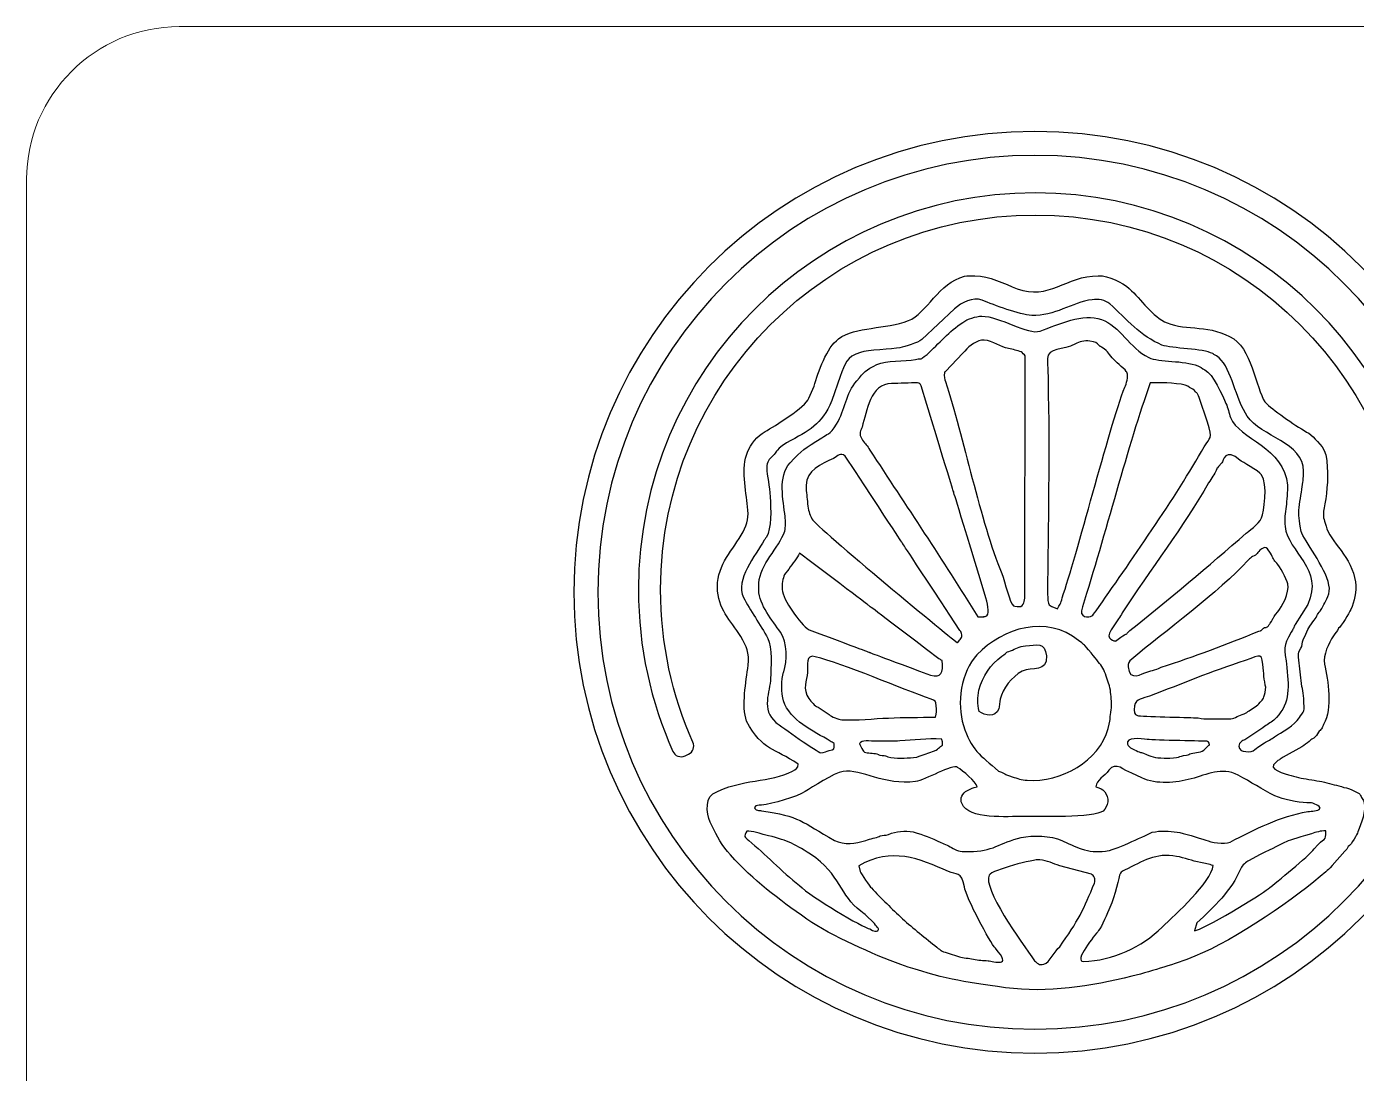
# Model space of a CAD drawing. Header units: millimetres. Extents: x -467 to 235, y 31 to 232.
# Drawn here: x 195.39 to 221.51, y 50.15 to 70.72 of the extents above; entities that cross this region are included whole.
import ezdxf

# ---------------------------------------------------------------- set-up
doc = ezdxf.new("R2010")
doc.units = ezdxf.units.MM
doc.header["$MEASUREMENT"] = 0
doc.layers.add('Layer 1', color=7, linetype='Continuous')

msp = doc.modelspace()

# ---------------------------------------------------------------- linework, layer by layer
at = {"layer": 'Layer 1', "color": 250, "lineweight": 18}
msp.add_open_spline([(198.3895, 70.7186), (198.3895, 70.7186), (232.1895, 70.7186), (232.1895, 70.7186), (233.8418, 70.7186), (235.1895, 69.3709), (235.1895, 67.7186), (235.1895, 67.7186), (235.1895, 33.9186), (235.1895, 33.9186), (235.1895, 32.2663), (233.8418, 30.9186), (232.1895, 30.9186), (232.1895, 30.9186), (198.3895, 30.9186), (198.3895, 30.9186), (196.7372, 30.9186), (195.3895, 32.2663), (195.3895, 33.9186), (195.3895, 33.9186), (195.3895, 67.7186), (195.3895, 67.7186), (195.3895, 69.3709), (196.7372, 70.7186), (198.3895, 70.7186)], degree=3, knots=[0, 0, 0, 0, 0.125, 0.125, 0.125, 0.25, 0.25, 0.25, 0.375, 0.375, 0.375, 0.5, 0.5, 0.5, 0.625, 0.625, 0.625, 0.75, 0.75, 0.75, 0.875, 0.875, 0.875, 1, 1, 1, 1], dxfattribs=at)
at = {"layer": 'Layer 1', "color": 250}
for points, knots in [([(215.1991, 68.6584), (220.2011, 68.6584), (224.256, 64.6036), (224.256, 59.6016), (224.256, 54.5996), (220.2011, 50.5448), (215.1991, 50.5448), (210.1972, 50.5448), (206.1423, 54.5996), (206.1423, 59.6016), (206.1423, 64.6036), (210.1972, 68.6584), (215.1991, 68.6584)], [0, 0, 0, 0, 0.25, 0.25, 0.25, 0.5, 0.5, 0.5, 0.75, 0.75, 0.75, 1, 1, 1, 1]), ([(215.1991, 68.1878), (219.9411, 68.1878), (223.7853, 64.3436), (223.7853, 59.6016), (223.7853, 54.8596), (219.9411, 51.0154), (215.1991, 51.0154), (210.4571, 51.0154), (206.613, 54.8596), (206.613, 59.6016), (206.613, 64.3436), (210.4571, 68.1878), (215.1991, 68.1878)], [0, 0, 0, 0, 0.25, 0.25, 0.25, 0.5, 0.5, 0.5, 0.75, 0.75, 0.75, 1, 1, 1, 1]), ([(208.0852, 56.4752), (207.6512, 57.4459), (207.4099, 58.5217), (207.4099, 59.6538), (207.4099, 63.9593), (210.9002, 67.4496), (215.2058, 67.4496), (219.5113, 67.4496), (223.0016, 63.9593), (223.0016, 59.6538), (223.0016, 58.5144), (222.7572, 57.4321), (222.318, 56.4565), (222.2975, 56.4111), (222.2635, 56.3795), (222.2167, 56.3624), (222.17, 56.3453), (222.1235, 56.3475), (222.0786, 56.369), (222.0786, 56.369), (222.0078, 56.4029), (222.0078, 56.4029), (221.9207, 56.4446), (221.8827, 56.5485), (221.9223, 56.6367), (222.3366, 57.5574), (222.567, 58.5787), (222.567, 59.6538), (222.567, 63.7193), (219.2713, 67.015), (215.2058, 67.015), (211.1402, 67.015), (207.8445, 63.7193), (207.8445, 59.6538), (207.8445, 58.5855), (208.0721, 57.5704), (208.4813, 56.6543), (208.5207, 56.566), (208.4824, 56.4623), (208.3952, 56.4208), (208.3952, 56.4208), (208.3243, 56.3871), (208.3243, 56.3871), (208.2794, 56.3657), (208.2329, 56.3636), (208.1862, 56.3808), (208.1395, 56.398), (208.1055, 56.4298), (208.0852, 56.4752)], [0, 0, 0, 0, 0.0625, 0.0625, 0.0625, 0.125, 0.125, 0.125, 0.1875, 0.1875, 0.1875, 0.25, 0.25, 0.25, 0.3125, 0.3125, 0.3125, 0.375, 0.375, 0.375, 0.4375, 0.4375, 0.4375, 0.5, 0.5, 0.5, 0.5625, 0.5625, 0.5625, 0.625, 0.625, 0.625, 0.6875, 0.6875, 0.6875, 0.75, 0.75, 0.75, 0.8125, 0.8125, 0.8125, 0.875, 0.875, 0.875, 0.9375, 0.9375, 0.9375, 1, 1, 1, 1]), ([(220.9181, 60.9026), (220.8768, 61.0688), (220.8421, 61.0561), (220.8821, 61.2603), (220.9206, 61.4576), (220.9663, 61.8465), (220.9418, 62.0568), (220.9392, 62.4588), (220.7684, 62.5269), (220.662, 62.6539), (220.662, 62.6539), (220.5771, 62.726), (220.5771, 62.726), (220.3559, 62.8453), (219.9183, 63.1526), (219.7532, 63.3043), (219.5575, 63.4839), (219.4951, 64.32), (219.1053, 64.5794), (218.6679, 64.8705), (218.1662, 64.7406), (217.7967, 64.8942), (217.5111, 65.013), (217.2846, 65.3613), (217.053, 65.5686), (216.9112, 65.6955), (216.6515, 65.8242), (216.4439, 65.823), (215.8175, 65.8196), (215.4602, 65.3339), (214.8519, 65.5667), (214.5841, 65.6692), (214.3141, 65.8178), (214.0183, 65.8199), (213.9526, 65.8204), (213.8753, 65.8285), (213.813, 65.8129), (213.3099, 65.6868), (213.0705, 65.0782), (212.7144, 64.9401), (212.2662, 64.7662), (211.6742, 64.8296), (211.342, 64.5826), (211.1069, 64.4078), (210.9404, 63.9309), (210.86, 63.6518), (210.86, 63.6518), (210.759, 63.4142), (210.759, 63.4142), (210.6895, 63.2437), (210.0868, 62.8645), (209.8978, 62.7604), (209.7404, 62.6736), (209.6187, 62.5199), (209.5508, 62.3549), (209.4264, 62.0532), (209.5177, 61.5991), (209.5548, 61.2831), (209.5775, 61.0901), (209.5514, 60.9464), (209.4667, 60.7904), (209.266, 60.422), (208.9631, 60.169), (208.9621, 59.7067), (208.9611, 59.2626), (209.2218, 59.0638), (209.4204, 58.7303), (209.5367, 58.5352), (209.5908, 58.4127), (209.563, 58.1703), (209.5255, 57.8427), (209.4287, 57.3687), (209.5334, 57.0689), (209.8603, 56.4675), (210.0706, 56.5537), (210.5451, 56.2225), (210.548, 56.1408), (210.4996, 56.1213), (210.4365, 56.0879), (210.0022, 55.8579), (209.4323, 55.9445), (208.8692, 55.6432), (208.6921, 55.5079), (208.7663, 55.1627), (208.852, 55.0185), (208.9473, 54.7986), (209.0569, 54.6218), (209.2161, 54.4399), (209.6826, 53.9299), (210.1441, 53.5848), (210.7174, 53.1779), (211.2109, 52.845), (212.0287, 52.4802), (212.566, 52.285), (213.3545, 52.0155), (213.769, 51.9463), (214.62, 51.8318), (215.4489, 51.7203), (216.2981, 51.862), (217.103, 52.0548), (217.5662, 52.1785), (217.9113, 52.2802), (218.3388, 52.4489), (219.1371, 52.7635), (220.3671, 53.6256), (220.9112, 54.1084), (220.9516, 54.1526), (220.9811, 54.1526), (221.0408, 54.23), (221.0408, 54.23), (221.2865, 54.5121), (221.2865, 54.5121), (221.3183, 54.5384), (221.3412, 54.5693), (221.3507, 54.6036), (221.4212, 54.6441), (221.5282, 54.8523), (221.5429, 54.8923), (221.6048, 55.0599), (221.7115, 55.296), (221.6607, 55.491), (221.6523, 55.5232), (221.6351, 55.5357), (221.6156, 55.5685), (221.6021, 55.5913), (221.5838, 55.6335), (221.5695, 55.6446), (221.5695, 55.6446), (221.4118, 55.7249), (221.4118, 55.7249), (221.3411, 55.7563), (221.2927, 55.7588), (221.2193, 55.7838), (221.1542, 55.8058), (221.0944, 55.8122), (221.0301, 55.8328), (220.9077, 55.872), (220.7686, 55.8938), (220.6377, 55.9161), (220.4858, 55.942), (220.3666, 55.9546), (220.23, 56.0019), (220.1292, 56.0368), (219.7338, 56.1148), (219.9352, 56.2637), (219.9352, 56.2637), (219.972, 56.2986), (219.972, 56.2986), (220.0261, 56.3142), (220.0046, 56.3259), (220.0762, 56.3596), (220.0762, 56.3596), (220.4412, 56.5635), (220.4412, 56.5635), (220.4925, 56.6027), (220.5418, 56.6256), (220.5859, 56.6707), (220.6913, 56.7785), (220.6349, 56.6506), (220.7702, 56.8512), (220.7897, 56.88), (220.8119, 56.8951), (220.8282, 56.9183), (220.8477, 56.946), (220.8537, 56.9746), (220.8696, 57.0029), (221.0529, 57.3302), (220.9547, 57.8611), (220.889, 58.192), (220.8524, 58.3762), (220.9724, 58.5938), (221.062, 58.7462), (221.0959, 58.8038), (221.1383, 58.8292), (221.1618, 58.8942), (221.2154, 58.929), (221.37, 59.1895), (221.4059, 59.2662), (221.4745, 59.4131), (221.5171, 59.6126), (221.4945, 59.8075), (221.4396, 60.281), (220.992, 60.6055), (220.9181, 60.9026)], [0, 0, 0, 0, 0.0163934, 0.0163934, 0.0163934, 0.0327869, 0.0327869, 0.0327869, 0.0491803, 0.0491803, 0.0491803, 0.0655738, 0.0655738, 0.0655738, 0.0819672, 0.0819672, 0.0819672, 0.0983607, 0.0983607, 0.0983607, 0.1147541, 0.1147541, 0.1147541, 0.1311475, 0.1311475, 0.1311475, 0.147541, 0.147541, 0.147541, 0.1639344, 0.1639344, 0.1639344, 0.1803279, 0.1803279, 0.1803279, 0.1967213, 0.1967213, 0.1967213, 0.2131148, 0.2131148, 0.2131148, 0.2295082, 0.2295082, 0.2295082, 0.2459016, 0.2459016, 0.2459016, 0.2622951, 0.2622951, 0.2622951, 0.2786885, 0.2786885, 0.2786885, 0.295082, 0.295082, 0.295082, 0.3114754, 0.3114754, 0.3114754, 0.3278689, 0.3278689, 0.3278689, 0.3442623, 0.3442623, 0.3442623, 0.3606557, 0.3606557, 0.3606557, 0.3770492, 0.3770492, 0.3770492, 0.3934426, 0.3934426, 0.3934426, 0.4098361, 0.4098361, 0.4098361, 0.4262295, 0.4262295, 0.4262295, 0.442623, 0.442623, 0.442623, 0.4590164, 0.4590164, 0.4590164, 0.4754098, 0.4754098, 0.4754098, 0.4918033, 0.4918033, 0.4918033, 0.5081967, 0.5081967, 0.5081967, 0.5245902, 0.5245902, 0.5245902, 0.5409836, 0.5409836, 0.5409836, 0.557377, 0.557377, 0.557377, 0.5737705, 0.5737705, 0.5737705, 0.5901639, 0.5901639, 0.5901639, 0.6065574, 0.6065574, 0.6065574, 0.6229508, 0.6229508, 0.6229508, 0.6393443, 0.6393443, 0.6393443, 0.6557377, 0.6557377, 0.6557377, 0.6721311, 0.6721311, 0.6721311, 0.6885246, 0.6885246, 0.6885246, 0.704918, 0.704918, 0.704918, 0.7213115, 0.7213115, 0.7213115, 0.7377049, 0.7377049, 0.7377049, 0.7540984, 0.7540984, 0.7540984, 0.7704918, 0.7704918, 0.7704918, 0.7868852, 0.7868852, 0.7868852, 0.8032787, 0.8032787, 0.8032787, 0.8196721, 0.8196721, 0.8196721, 0.8360656, 0.8360656, 0.8360656, 0.852459, 0.852459, 0.852459, 0.8688525, 0.8688525, 0.8688525, 0.8852459, 0.8852459, 0.8852459, 0.9016393, 0.9016393, 0.9016393, 0.9180328, 0.9180328, 0.9180328, 0.9344262, 0.9344262, 0.9344262, 0.9508197, 0.9508197, 0.9508197, 0.9672131, 0.9672131, 0.9672131, 0.9836066, 0.9836066, 0.9836066, 1, 1, 1, 1]), ([(211.256, 56.6308), (211.259, 56.5089), (211.2567, 56.5169), (211.1572, 56.4942), (211.1049, 56.4823), (211.0659, 56.4413), (210.9896, 56.449), (210.9446, 56.4534), (210.2083, 56.9604), (210.1105, 57.0436), (209.8142, 57.2953), (209.995, 57.6512), (210.0057, 57.9096), (210.0139, 58.1056), (210.0414, 58.5326), (209.9518, 58.6952), (209.802, 58.967), (209.6065, 59.2437), (209.4754, 59.4994), (209.2999, 59.8419), (209.7128, 60.3289), (209.881, 60.6251), (209.8999, 60.6554), (209.8991, 60.6469), (209.9224, 60.6846), (210.0267, 60.8532), (210.0101, 61.2355), (209.9997, 61.4789), (209.9904, 61.6945), (209.9294, 61.8746), (209.9318, 62.0574), (209.9332, 62.1654), (209.9728, 62.2134), (210.0412, 62.2766), (210.1523, 62.3791), (210.0467, 62.3447), (210.3179, 62.5396), (210.7806, 62.7873), (210.9941, 62.8838), (211.2111, 63.3676), (211.2111, 63.3676), (211.3755, 63.8448), (211.3755, 63.8448), (211.4699, 64.1056), (211.4889, 64.2214), (211.7738, 64.3164), (211.8979, 64.3578), (212.4079, 64.3855), (212.5445, 64.4052), (212.6506, 64.4345), (212.8938, 64.5053), (212.9791, 64.5677), (212.9791, 64.5677), (213.619, 65.1704), (213.619, 65.1704), (213.7609, 65.2976), (213.9707, 65.4133), (214.1623, 65.3397), (214.4032, 65.2471), (214.8962, 65.0529), (215.1362, 65.0411), (215.5815, 65.0194), (215.9225, 65.302), (216.3228, 65.352), (216.4534, 65.3684), (216.5672, 65.3448), (216.6709, 65.2735), (216.9888, 64.975), (217.2829, 64.6302), (217.692, 64.4608), (217.8957, 64.3882), (218.5049, 64.3909), (218.6906, 64.2923), (218.6906, 64.2923), (218.7069, 64.2828), (218.7069, 64.2828), (218.7093, 64.2814), (218.7122, 64.2792), (218.7146, 64.2778), (219.0045, 64.1585), (219.1113, 63.5582), (219.2664, 63.2497), (219.2664, 63.2497), (219.3685, 63.0596), (219.3685, 63.0596), (219.6393, 62.665), (220.4826, 62.5391), (220.4757, 61.9814), (220.4721, 61.6913), (220.4594, 61.801), (220.4492, 61.6801), (220.4369, 61.534), (220.3874, 61.3596), (220.3842, 61.2153), (220.3826, 61.1466), (220.3828, 61.0717), (220.3945, 61.0072), (220.4258, 60.8337), (220.4009, 60.828), (220.4933, 60.6657), (220.6538, 60.3839), (221.0672, 59.8307), (220.9694, 59.5689), (220.9175, 59.4299), (220.8785, 59.3602), (220.8063, 59.2414), (220.8048, 59.2388), (220.8029, 59.2356), (220.8012, 59.2332), (220.8012, 59.2332), (220.7818, 59.2131), (220.7818, 59.2131), (220.7474, 59.1787), (220.7476, 59.1498), (220.7255, 59.1091), (220.6793, 59.0238), (220.6081, 59.0052), (220.4707, 58.669), (220.4486, 58.6149), (220.4513, 58.5464), (220.4247, 58.5016), (220.3797, 58.426), (220.3755, 58.4383), (220.3738, 58.3246), (220.3738, 58.3246), (220.4427, 57.7518), (220.4427, 57.7518), (220.47, 57.656), (220.4851, 57.4832), (220.4852, 57.3694), (220.4853, 57.2655), (220.4892, 57.2696), (220.4398, 57.2065), (220.4053, 57.1623), (220.3863, 57.1228), (220.3513, 57.0808), (220.2394, 56.9461), (219.9234, 56.7784), (219.9038, 56.7613), (219.8469, 56.7116), (219.7711, 56.6815), (219.7065, 56.6438), (219.7065, 56.6438), (219.5786, 56.5577), (219.5786, 56.5577), (219.5353, 56.5311), (219.4992, 56.4837), (219.4477, 56.4725), (219.3906, 56.46), (219.2855, 56.4758), (219.253, 56.4943), (219.1916, 56.5292), (219.195, 56.6294), (219.2473, 56.666), (219.2683, 56.6807), (219.2995, 56.6916), (219.3202, 56.7048), (219.3202, 56.7048), (219.675, 56.9397), (219.675, 56.9397), (219.677, 56.9414), (219.6797, 56.9439), (219.6818, 56.9456), (219.751, 57.0005), (219.8216, 57.0317), (219.8889, 57.0915), (220.1979, 57.3661), (220.1978, 57.6823), (220.1479, 58.1222), (220.1016, 58.5302), (220.0628, 58.5194), (220.2356, 58.8204), (220.251, 58.847), (220.2639, 58.8665), (220.277, 58.892), (220.2911, 58.9197), (220.2966, 58.9493), (220.312, 58.9693), (220.312, 58.9693), (220.5568, 59.3638), (220.5568, 59.3638), (220.8841, 60.0612), (220.1755, 60.3818), (220.1117, 60.8946), (220.0942, 61.0347), (220.1196, 61.1586), (220.1338, 61.2898), (220.1456, 61.3986), (220.1657, 61.5987), (220.1584, 61.7056), (220.1081, 62.4473), (219.2092, 62.617), (219.0405, 63.0347), (219.0056, 63.1211), (218.9947, 63.2341), (218.9511, 63.309), (218.8878, 63.4677), (218.695, 63.8962), (218.5357, 63.9756), (218.4929, 63.997), (218.4263, 64.0413), (218.3994, 64.0524), (218.1239, 64.1649), (217.6371, 64.1164), (217.4332, 64.2158), (217.0643, 64.3955), (216.8648, 64.8382), (216.5049, 64.9639), (216.1474, 65.0888), (215.6636, 64.8694), (215.2994, 64.735), (215.0665, 64.6491), (214.4952, 65.0322), (214.1568, 65.0281), (214.03, 65.0265), (213.8802, 64.9717), (213.7816, 64.9063), (213.5185, 64.7318), (213.313, 64.4895), (213.0806, 64.2764), (212.8992, 64.1469), (213.0256, 64.2106), (212.8536, 64.1779), (212.6379, 64.137), (212.2761, 64.1621), (212.096, 64.0791), (211.8632, 63.9718), (211.8489, 63.9307), (211.6998, 63.7598), (211.4738, 63.5008), (211.4821, 63.199), (211.3004, 62.9034), (211.1626, 62.6793), (211.1195, 62.7224), (211.0105, 62.639), (210.6659, 62.4133), (210.6273, 62.4066), (210.3878, 62.1432), (210.1428, 61.874), (210.2565, 61.4185), (210.2899, 61.0891), (210.2986, 61.0037), (210.3065, 60.8787), (210.2825, 60.8055), (210.1677, 60.4556), (209.7975, 60.1563), (209.7737, 59.7828), (209.7708, 59.7375), (209.7713, 59.6887), (209.7728, 59.6433), (209.7826, 59.3546), (210.0379, 59.0436), (210.2006, 58.8173), (210.3437, 58.6184), (210.3292, 58.2488), (210.2656, 58.0411), (210.2646, 58.0382), (210.2633, 58.0349), (210.2623, 58.032), (210.2117, 57.8902), (210.2139, 57.618), (210.26, 57.4694), (210.3803, 57.0813), (210.847, 56.8731), (211.1781, 56.6785), (211.2059, 56.6614), (211.2269, 56.647), (211.256, 56.6308)], [0, 0, 0, 0, 0.011236, 0.011236, 0.011236, 0.0224719, 0.0224719, 0.0224719, 0.0337079, 0.0337079, 0.0337079, 0.0449438, 0.0449438, 0.0449438, 0.0561798, 0.0561798, 0.0561798, 0.0674157, 0.0674157, 0.0674157, 0.0786517, 0.0786517, 0.0786517, 0.0898876, 0.0898876, 0.0898876, 0.1011236, 0.1011236, 0.1011236, 0.1123596, 0.1123596, 0.1123596, 0.1235955, 0.1235955, 0.1235955, 0.1348315, 0.1348315, 0.1348315, 0.1460674, 0.1460674, 0.1460674, 0.1573034, 0.1573034, 0.1573034, 0.1685393, 0.1685393, 0.1685393, 0.1797753, 0.1797753, 0.1797753, 0.1910112, 0.1910112, 0.1910112, 0.2022472, 0.2022472, 0.2022472, 0.2134831, 0.2134831, 0.2134831, 0.2247191, 0.2247191, 0.2247191, 0.2359551, 0.2359551, 0.2359551, 0.247191, 0.247191, 0.247191, 0.258427, 0.258427, 0.258427, 0.2696629, 0.2696629, 0.2696629, 0.2808989, 0.2808989, 0.2808989, 0.2921348, 0.2921348, 0.2921348, 0.3033708, 0.3033708, 0.3033708, 0.3146067, 0.3146067, 0.3146067, 0.3258427, 0.3258427, 0.3258427, 0.3370787, 0.3370787, 0.3370787, 0.3483146, 0.3483146, 0.3483146, 0.3595506, 0.3595506, 0.3595506, 0.3707865, 0.3707865, 0.3707865, 0.3820225, 0.3820225, 0.3820225, 0.3932584, 0.3932584, 0.3932584, 0.4044944, 0.4044944, 0.4044944, 0.4157303, 0.4157303, 0.4157303, 0.4269663, 0.4269663, 0.4269663, 0.4382022, 0.4382022, 0.4382022, 0.4494382, 0.4494382, 0.4494382, 0.4606742, 0.4606742, 0.4606742, 0.4719101, 0.4719101, 0.4719101, 0.4831461, 0.4831461, 0.4831461, 0.494382, 0.494382, 0.494382, 0.505618, 0.505618, 0.505618, 0.5168539, 0.5168539, 0.5168539, 0.5280899, 0.5280899, 0.5280899, 0.5393258, 0.5393258, 0.5393258, 0.5505618, 0.5505618, 0.5505618, 0.5617978, 0.5617978, 0.5617978, 0.5730337, 0.5730337, 0.5730337, 0.5842697, 0.5842697, 0.5842697, 0.5955056, 0.5955056, 0.5955056, 0.6067416, 0.6067416, 0.6067416, 0.6179775, 0.6179775, 0.6179775, 0.6292135, 0.6292135, 0.6292135, 0.6404494, 0.6404494, 0.6404494, 0.6516854, 0.6516854, 0.6516854, 0.6629213, 0.6629213, 0.6629213, 0.6741573, 0.6741573, 0.6741573, 0.6853933, 0.6853933, 0.6853933, 0.6966292, 0.6966292, 0.6966292, 0.7078652, 0.7078652, 0.7078652, 0.7191011, 0.7191011, 0.7191011, 0.7303371, 0.7303371, 0.7303371, 0.741573, 0.741573, 0.741573, 0.752809, 0.752809, 0.752809, 0.7640449, 0.7640449, 0.7640449, 0.7752809, 0.7752809, 0.7752809, 0.7865169, 0.7865169, 0.7865169, 0.7977528, 0.7977528, 0.7977528, 0.8089888, 0.8089888, 0.8089888, 0.8202247, 0.8202247, 0.8202247, 0.8314607, 0.8314607, 0.8314607, 0.8426966, 0.8426966, 0.8426966, 0.8539326, 0.8539326, 0.8539326, 0.8651685, 0.8651685, 0.8651685, 0.8764045, 0.8764045, 0.8764045, 0.8876404, 0.8876404, 0.8876404, 0.8988764, 0.8988764, 0.8988764, 0.9101124, 0.9101124, 0.9101124, 0.9213483, 0.9213483, 0.9213483, 0.9325843, 0.9325843, 0.9325843, 0.9438202, 0.9438202, 0.9438202, 0.9550562, 0.9550562, 0.9550562, 0.9662921, 0.9662921, 0.9662921, 0.9775281, 0.9775281, 0.9775281, 0.988764, 0.988764, 0.988764, 1, 1, 1, 1]), ([(214.9231, 59.3205), (214.898, 59.3187), (214.7982, 59.328), (214.7791, 59.3375), (214.7044, 59.3748), (214.6112, 59.8113), (214.5467, 59.9678), (214.123, 60.9969), (213.7975, 62.6638), (213.4419, 63.7446), (213.4271, 63.7825), (213.4012, 63.8467), (213.425, 63.9159), (213.4382, 63.9545), (213.4219, 63.9165), (213.4392, 63.9424), (213.4392, 63.9424), (213.7852, 64.3003), (213.7852, 64.3003), (213.8779, 64.4127), (214.0006, 64.5289), (214.1473, 64.5538), (214.2907, 64.5782), (214.4924, 64.4507), (214.6193, 64.4087), (214.7039, 64.3807), (214.7863, 64.3742), (214.8705, 64.3434), (214.9251, 64.3235), (214.9286, 64.3297), (214.9705, 64.2909), (215.0104, 64.2539), (215.0097, 64.2528), (215.0096, 64.1815), (215.0096, 64.1815), (214.998, 59.5684), (214.998, 59.5684), (214.9996, 59.4399), (214.9978, 59.3878), (214.9231, 59.3205)], [0, 0, 0, 0, 0.0769231, 0.0769231, 0.0769231, 0.1538462, 0.1538462, 0.1538462, 0.2307692, 0.2307692, 0.2307692, 0.3076923, 0.3076923, 0.3076923, 0.3846154, 0.3846154, 0.3846154, 0.4615385, 0.4615385, 0.4615385, 0.5384615, 0.5384615, 0.5384615, 0.6153846, 0.6153846, 0.6153846, 0.6923077, 0.6923077, 0.6923077, 0.7692308, 0.7692308, 0.7692308, 0.8461538, 0.8461538, 0.8461538, 0.9230769, 0.9230769, 0.9230769, 1, 1, 1, 1]), ([(216.2805, 64.5394), (216.3991, 64.5264), (216.4027, 64.4971), (216.461, 64.4497), (216.4893, 64.4268), (216.4774, 64.4393), (216.5053, 64.4207), (216.6644, 64.3146), (216.6378, 64.2874), (216.7571, 64.1673), (216.806, 64.1182), (216.9945, 63.9582), (217.0062, 63.9251), (217.0408, 63.8278), (216.9954, 63.699), (216.9652, 63.6353), (216.6476, 62.8034), (216.0172, 60.2996), (215.7328, 59.4942), (215.7127, 59.3688), (215.6837, 59.3627), (215.6394, 59.2745), (215.6394, 59.2745), (215.5303, 59.3221), (215.5303, 59.3221), (215.5281, 59.3234), (215.525, 59.3255), (215.5228, 59.3269), (215.5206, 59.3282), (215.5175, 59.3303), (215.5152, 59.3317), (215.5015, 59.3406), (215.4902, 59.3457), (215.48, 59.3582), (215.4331, 59.415), (215.4484, 59.7003), (215.4483, 59.7947), (215.4606, 61.1984), (215.4914, 62.6136), (215.4493, 64.0167), (215.4476, 64.074), (215.4452, 64.1372), (215.4456, 64.1941), (215.4472, 64.4149), (215.752, 64.3473), (215.9932, 64.4818), (216.0657, 64.5222), (216.1695, 64.5516), (216.2805, 64.5394)], [0, 0, 0, 0, 0.0625, 0.0625, 0.0625, 0.125, 0.125, 0.125, 0.1875, 0.1875, 0.1875, 0.25, 0.25, 0.25, 0.3125, 0.3125, 0.3125, 0.375, 0.375, 0.375, 0.4375, 0.4375, 0.4375, 0.5, 0.5, 0.5, 0.5625, 0.5625, 0.5625, 0.625, 0.625, 0.625, 0.6875, 0.6875, 0.6875, 0.75, 0.75, 0.75, 0.8125, 0.8125, 0.8125, 0.875, 0.875, 0.875, 0.9375, 0.9375, 0.9375, 1, 1, 1, 1]), ([(212.3833, 63.7042), (212.5375, 63.707), (212.7416, 63.7195), (212.8943, 63.7147), (212.9267, 63.7136), (212.9537, 63.6929), (212.963, 63.6617), (214.2366, 59.48), (212.9528, 63.6954), (214.2364, 59.4938), (214.273, 59.3207), (214.3296, 59.1526), (214.2178, 59.1258), (214.1344, 59.1057), (214.2722, 59.1316), (214.1947, 59.1209), (214.1947, 59.1209), (214.0749, 59.1225), (214.0749, 59.1225), (213.39, 60.23), (212.6676, 61.3074), (211.9544, 62.3965), (211.9115, 62.4892), (211.8617, 62.5114), (211.8116, 62.591), (211.7188, 62.7387), (211.7814, 62.7785), (211.8029, 62.8486), (211.8989, 63.1616), (211.963, 63.6963), (212.3833, 63.7042)], [0, 0, 0, 0, 0.1, 0.1, 0.1, 0.2, 0.2, 0.2, 0.3, 0.3, 0.3, 0.4, 0.4, 0.4, 0.5, 0.5, 0.5, 0.6, 0.6, 0.6, 0.7, 0.7, 0.7, 0.8, 0.8, 0.8, 0.9, 0.9, 0.9, 1, 1, 1, 1]), ([(217.5873, 63.7192), (217.6637, 63.7226), (218.0987, 63.7146), (218.2, 63.6497), (218.2516, 63.6167), (218.2962, 63.603), (218.3305, 63.5665), (218.4012, 63.4914), (218.3821, 63.5368), (218.4232, 63.4295), (218.4232, 63.4295), (218.5902, 62.9434), (218.5902, 62.9434), (218.7041, 62.603), (218.631, 62.6537), (218.5209, 62.4569), (217.9816, 61.4939), (217.0377, 60.1517), (216.4003, 59.235), (216.3524, 59.1797), (216.3465, 59.1556), (216.3193, 59.1387), (216.2649, 59.1047), (216.0451, 59.0843), (216.131, 59.3159), (216.5736, 60.6877), (217.0304, 62.5243), (217.4651, 63.7148), (217.4651, 63.7148), (217.5873, 63.7192), (217.5873, 63.7192)], [0, 0, 0, 0, 0.1, 0.1, 0.1, 0.2, 0.2, 0.2, 0.3, 0.3, 0.3, 0.4, 0.4, 0.4, 0.5, 0.5, 0.5, 0.6, 0.6, 0.6, 0.7, 0.7, 0.7, 0.8, 0.8, 0.8, 0.9, 0.9, 0.9, 1, 1, 1, 1]), ([(218.6104, 61.7503), (218.6674, 61.85), (218.7318, 61.9251), (218.7594, 61.9918), (218.7894, 62.064), (218.7563, 62.0209), (218.8064, 62.0713), (218.8064, 62.0713), (218.8702, 62.1426), (218.8702, 62.1426), (218.8948, 62.1886), (218.9431, 62.446), (219.2248, 62.199), (219.2692, 62.1601), (219.5818, 62.0004), (219.6517, 61.9086), (219.7801, 61.7401), (219.6933, 61.162), (219.6516, 61.0632), (219.5985, 60.9379), (219.3733, 60.7909), (219.3481, 60.7619), (218.6096, 60.12), (217.8319, 59.4577), (217.0626, 58.8494), (216.9641, 58.7451), (217.0223, 58.8078), (216.9256, 58.7457), (216.9097, 58.7354), (216.9066, 58.732), (216.8883, 58.7204), (216.8883, 58.7204), (216.783, 58.6442), (216.783, 58.6442), (216.782, 58.644), (216.5608, 58.6625), (216.6961, 58.8624), (216.6961, 58.8624), (216.8414, 59.0819), (216.8414, 59.0819), (216.8674, 59.1164), (216.89, 59.1591), (216.9145, 59.1969), (217.4541, 60.0297), (218.1274, 60.9061), (218.6104, 61.7503)], [0, 0, 0, 0, 0.0666667, 0.0666667, 0.0666667, 0.1333333, 0.1333333, 0.1333333, 0.2, 0.2, 0.2, 0.2666667, 0.2666667, 0.2666667, 0.3333333, 0.3333333, 0.3333333, 0.4, 0.4, 0.4, 0.4666667, 0.4666667, 0.4666667, 0.5333333, 0.5333333, 0.5333333, 0.6, 0.6, 0.6, 0.6666667, 0.6666667, 0.6666667, 0.7333333, 0.7333333, 0.7333333, 0.8, 0.8, 0.8, 0.8666667, 0.8666667, 0.8666667, 0.9333333, 0.9333333, 0.9333333, 1, 1, 1, 1]), ([(213.7259, 58.8485), (213.7471, 58.8208), (213.759, 58.8076), (213.7611, 58.7639), (213.7636, 58.7129), (213.7546, 58.7043), (213.7305, 58.6752), (213.7109, 58.6516), (213.7302, 58.6789), (213.703, 58.6417), (213.703, 58.6417), (213.6853, 58.6169), (213.6853, 58.6169), (213.6843, 58.6191), (213.6813, 58.6108), (213.6789, 58.6081), (213.6604, 58.61), (210.8957, 60.887), (210.8188, 61.0426), (210.7676, 61.1462), (210.7435, 61.2134), (210.7339, 61.3405), (210.7248, 61.4609), (210.7031, 61.5667), (210.7038, 61.6923), (210.7038, 61.6923), (210.7039, 61.7049), (210.7039, 61.7049), (210.7055, 61.9964), (210.999, 62.1176), (211.2432, 62.2338), (211.3212, 62.2709), (211.3782, 62.3648), (211.4725, 62.2759), (213.7259, 58.8485), (211.4725, 62.2759), (213.7259, 58.8485)], [0, 0, 0, 0, 0.0833333, 0.0833333, 0.0833333, 0.1666667, 0.1666667, 0.1666667, 0.25, 0.25, 0.25, 0.3333333, 0.3333333, 0.3333333, 0.4166667, 0.4166667, 0.4166667, 0.5, 0.5, 0.5, 0.5833333, 0.5833333, 0.5833333, 0.6666667, 0.6666667, 0.6666667, 0.75, 0.75, 0.75, 0.8333333, 0.8333333, 0.8333333, 0.9166667, 0.9166667, 0.9166667, 1, 1, 1, 1]), ([(213.3736, 58.2589), (213.4046, 58.0121), (213.3613, 57.9218), (213.1441, 57.9734), (210.7606, 58.8641), (213.1441, 57.9734), (210.7606, 58.8641), (210.5828, 58.985), (210.2426, 59.4513), (210.2325, 59.6569), (210.2275, 59.7559), (210.2419, 59.8718), (210.2814, 59.9537), (210.2814, 59.9537), (210.3618, 60.0584), (210.3618, 60.0584), (210.4434, 60.1765), (210.5255, 60.2655), (210.5762, 60.3731), (213.3094, 58.2963), (210.5762, 60.3731), (213.3094, 58.2963), (213.3382, 58.2787), (213.348, 58.2775), (213.3736, 58.2589)], [0, 0, 0, 0, 0.125, 0.125, 0.125, 0.25, 0.25, 0.25, 0.375, 0.375, 0.375, 0.5, 0.5, 0.5, 0.625, 0.625, 0.625, 0.75, 0.75, 0.75, 0.875, 0.875, 0.875, 1, 1, 1, 1]), ([(219.3807, 60.2264), (219.4273, 60.278), (219.4519, 60.2763), (219.4725, 60.3071), (219.5887, 60.3404), (219.5386, 60.3762), (219.6566, 60.4534), (219.6844, 60.4716), (219.7307, 60.5036), (219.7695, 60.4556), (219.7695, 60.4556), (219.8238, 60.3709), (219.8238, 60.3709), (219.8841, 60.271), (219.8871, 60.2318), (219.95, 60.1729), (219.9993, 60.1266), (220.141, 59.861), (220.1649, 59.7674), (220.2093, 59.5926), (220.0448, 59.309), (219.9709, 59.2206), (219.8283, 59.05), (219.9023, 59.1035), (219.822, 58.9935), (219.8098, 58.9768), (219.7961, 58.9556), (219.7841, 58.9428), (219.7236, 58.8783), (219.7426, 58.9482), (219.6654, 58.8733), (219.6208, 58.8301), (219.6631, 58.8604), (219.596, 58.8372), (218.9664, 58.5791), (218.3286, 58.3404), (217.6816, 58.1286), (217.6279, 58.111), (217.6293, 58.0913), (217.5491, 58.0749), (217.4931, 58.0635), (217.457, 58.0512), (217.3969, 58.0335), (217.3123, 58.0087), (217.0495, 57.8337), (217.0301, 58.136), (217.0258, 58.2045), (217.0479, 58.2486), (217.0997, 58.2869), (217.7238, 58.8131), (218.8288, 59.6158), (219.3807, 60.2264)], [0, 0, 0, 0, 0.0588235, 0.0588235, 0.0588235, 0.1176471, 0.1176471, 0.1176471, 0.1764706, 0.1764706, 0.1764706, 0.2352941, 0.2352941, 0.2352941, 0.2941176, 0.2941176, 0.2941176, 0.3529412, 0.3529412, 0.3529412, 0.4117647, 0.4117647, 0.4117647, 0.4705882, 0.4705882, 0.4705882, 0.5294118, 0.5294118, 0.5294118, 0.5882353, 0.5882353, 0.5882353, 0.6470588, 0.6470588, 0.6470588, 0.7058824, 0.7058824, 0.7058824, 0.7647059, 0.7647059, 0.7647059, 0.8235294, 0.8235294, 0.8235294, 0.8823529, 0.8823529, 0.8823529, 0.9411765, 0.9411765, 0.9411765, 1, 1, 1, 1]), ([(216.6906, 57.2436), (216.6606, 57.0843), (216.7053, 57.1973), (216.6362, 56.9264), (216.4707, 56.2781), (215.7022, 55.8668), (215.0481, 55.9072), (214.929, 55.9145), (214.8558, 55.944), (214.7509, 55.9757), (214.5777, 56.0281), (214.6739, 56.014), (214.4857, 56.088), (214.1178, 56.4015), (213.945, 56.5083), (213.7937, 56.9848), (213.6587, 57.4106), (213.747, 58.0435), (214.0596, 58.3717), (214.5745, 58.9125), (215.4338, 59.1577), (216.0571, 58.6537), (216.2585, 58.491), (216.1129, 58.6214), (216.2519, 58.4713), (216.5261, 58.1309), (216.5358, 58.1701), (216.6633, 57.7627), (216.6777, 57.7148), (216.6864, 57.6486), (216.69, 57.5957), (216.6981, 57.474), (216.7135, 57.3657), (216.6906, 57.2436)], [0, 0, 0, 0, 0.0909091, 0.0909091, 0.0909091, 0.1818182, 0.1818182, 0.1818182, 0.2727273, 0.2727273, 0.2727273, 0.3636364, 0.3636364, 0.3636364, 0.4545455, 0.4545455, 0.4545455, 0.5454545, 0.5454545, 0.5454545, 0.6363636, 0.6363636, 0.6363636, 0.7272727, 0.7272727, 0.7272727, 0.8181818, 0.8181818, 0.8181818, 0.9090909, 0.9090909, 0.9090909, 1, 1, 1, 1]), ([(214.5129, 57.5021), (214.5679, 57.7124), (214.7424, 57.9413), (214.948, 58.0489), (215.1393, 58.1489), (215.4553, 58.0153), (215.4239, 58.3499), (215.3973, 58.6337), (215.2364, 58.5616), (215.0108, 58.5474), (214.8858, 58.5396), (214.8237, 58.4894), (214.7174, 58.452), (214.6047, 58.4124), (214.6729, 58.4322), (214.5515, 58.3437), (214.3193, 58.1747), (214.1683, 57.9625), (214.0989, 57.6771), (214.0653, 57.539), (214.0719, 57.4066), (214.1, 57.2621), (214.2285, 57.1792), (214.4106, 57.129), (214.4876, 57.3127), (214.5066, 57.3582), (214.5087, 57.4441), (214.5129, 57.5021)], [0, 0, 0, 0, 0.1111111, 0.1111111, 0.1111111, 0.2222222, 0.2222222, 0.2222222, 0.3333333, 0.3333333, 0.3333333, 0.4444444, 0.4444444, 0.4444444, 0.5555556, 0.5555556, 0.5555556, 0.6666667, 0.6666667, 0.6666667, 0.7777778, 0.7777778, 0.7777778, 0.8888889, 0.8888889, 0.8888889, 1, 1, 1, 1]), ([(213.2437, 57.1505), (212.9338, 57.1433), (212.621, 57.1427), (212.3214, 57.1308), (212.0287, 57.1193), (211.7025, 57.0801), (211.4036, 57.0957), (211.3373, 57.0992), (211.2007, 57.1614), (211.1579, 57.1985), (211.1579, 57.1985), (210.9389, 57.3411), (210.9389, 57.3411), (210.8604, 57.3745), (210.8118, 57.4472), (210.7589, 57.5161), (210.6212, 57.6954), (210.7208, 57.8726), (210.7316, 58.0228), (210.7424, 58.1726), (210.6819, 58.3874), (210.8842, 58.3361), (211.4122, 58.2022), (212.6201, 57.6933), (213.161, 57.5018), (213.2387, 57.4707), (213.2551, 57.4724), (213.2616, 57.3701), (213.2673, 57.2815), (213.2675, 57.2242), (213.2437, 57.1505)], [0, 0, 0, 0, 0.1, 0.1, 0.1, 0.2, 0.2, 0.2, 0.3, 0.3, 0.3, 0.4, 0.4, 0.4, 0.5, 0.5, 0.5, 0.6, 0.6, 0.6, 0.7, 0.7, 0.7, 0.8, 0.8, 0.8, 0.9, 0.9, 0.9, 1, 1, 1, 1]), ([(219.7192, 57.6331), (219.6853, 57.4875), (219.6814, 57.5033), (219.5958, 57.4096), (219.553, 57.3629), (219.441, 57.292), (219.3823, 57.2571), (219.3376, 57.2305), (219.3606, 57.2318), (219.3078, 57.2156), (219.2019, 57.1833), (219.1353, 57.1282), (219.0451, 57.112), (219.0451, 57.112), (218.5674, 57.1117), (218.5674, 57.1117), (218.5059, 57.1178), (218.4171, 57.1323), (218.354, 57.1354), (218.2004, 57.1429), (217.285, 57.162), (217.2111, 57.1784), (217.1452, 57.193), (217.1414, 57.2515), (217.1569, 57.3697), (217.1761, 57.5164), (217.3288, 57.5116), (217.4477, 57.561), (218.0832, 57.7989), (218.6536, 58.0451), (219.3298, 58.2606), (219.6555, 58.3783), (219.6572, 58.4412), (219.6898, 58.0601), (219.6962, 57.9866), (219.6992, 57.9155), (219.7121, 57.8435), (219.732, 57.733), (219.743, 57.7354), (219.7192, 57.6331)], [0, 0, 0, 0, 0.0769231, 0.0769231, 0.0769231, 0.1538462, 0.1538462, 0.1538462, 0.2307692, 0.2307692, 0.2307692, 0.3076923, 0.3076923, 0.3076923, 0.3846154, 0.3846154, 0.3846154, 0.4615385, 0.4615385, 0.4615385, 0.5384615, 0.5384615, 0.5384615, 0.6153846, 0.6153846, 0.6153846, 0.6923077, 0.6923077, 0.6923077, 0.7692308, 0.7692308, 0.7692308, 0.8461538, 0.8461538, 0.8461538, 0.9230769, 0.9230769, 0.9230769, 1, 1, 1, 1]), ([(211.7512, 56.6278), (211.8026, 56.7055), (211.9257, 56.673), (212.1206, 56.6734), (212.2592, 56.6736), (212.4102, 56.6722), (212.5479, 56.6804), (212.8148, 56.6963), (213.0809, 56.7308), (213.3667, 56.7177), (213.3807, 56.6582), (213.3854, 56.6711), (213.3821, 56.5966), (213.2596, 56.5257), (213.3714, 56.518), (213.0235, 56.417), (212.9284, 56.3894), (212.9287, 56.3649), (212.8113, 56.3543), (212.6645, 56.3411), (212.4589, 56.3285), (212.3122, 56.3701), (212.2579, 56.3855), (212.2675, 56.3898), (212.1958, 56.3958), (212.1064, 56.4032), (212.1534, 56.4109), (212.094, 56.4266), (212.018, 56.4468), (211.9155, 56.4327), (211.8522, 56.4629), (211.808, 56.484), (211.8253, 56.5044), (211.7735, 56.5817), (211.7602, 56.6015), (211.7535, 56.6242), (211.7512, 56.6278)], [0, 0, 0, 0, 0.0833333, 0.0833333, 0.0833333, 0.1666667, 0.1666667, 0.1666667, 0.25, 0.25, 0.25, 0.3333333, 0.3333333, 0.3333333, 0.4166667, 0.4166667, 0.4166667, 0.5, 0.5, 0.5, 0.5833333, 0.5833333, 0.5833333, 0.6666667, 0.6666667, 0.6666667, 0.75, 0.75, 0.75, 0.8333333, 0.8333333, 0.8333333, 0.9166667, 0.9166667, 0.9166667, 1, 1, 1, 1]), ([(217.0164, 56.6152), (216.9839, 56.7667), (217.2735, 56.725), (217.4043, 56.7092), (217.5455, 56.6921), (218.5705, 56.6789), (218.5877, 56.6714), (218.6009, 56.6656), (218.6155, 56.6501), (218.6188, 56.6366), (218.6338, 56.5753), (218.6356, 56.63), (218.5437, 56.5267), (218.4735, 56.4477), (218.3552, 56.4532), (218.2676, 56.4332), (218.2152, 56.4212), (218.2316, 56.4121), (218.1765, 56.4033), (217.9982, 56.375), (218.0737, 56.3428), (217.7381, 56.3436), (217.5463, 56.344), (217.4863, 56.3767), (217.3345, 56.4379), (217.3037, 56.4503), (217.279, 56.4511), (217.2464, 56.4642), (217.1893, 56.4871), (217.0287, 56.5576), (217.0164, 56.6152)], [0, 0, 0, 0, 0.1, 0.1, 0.1, 0.2, 0.2, 0.2, 0.3, 0.3, 0.3, 0.4, 0.4, 0.4, 0.5, 0.5, 0.5, 0.6, 0.6, 0.6, 0.7, 0.7, 0.7, 0.8, 0.8, 0.8, 0.9, 0.9, 0.9, 1, 1, 1, 1]), ([(214.9734, 55.1972), (215.2504, 55.1991), (216.3723, 55.1619), (216.5382, 55.3027), (216.6447, 55.393), (216.6589, 55.5758), (216.5735, 55.6775), (216.5145, 55.7477), (216.4882, 55.7448), (216.3975, 55.7776), (216.4053, 55.9213), (216.5694, 55.9847), (216.6514, 56.1051), (216.7847, 56.2845), (216.9515, 56.0969), (217.1027, 56.0462), (217.1027, 56.0462), (217.3013, 55.9542), (217.3013, 55.9542), (217.5873, 55.8175), (217.9692, 55.8556), (218.2664, 55.935), (218.5899, 56.0214), (218.8579, 56.1725), (219.1917, 56.0102), (219.4409, 55.8737), (219.6607, 55.7262), (219.9145, 55.6021), (220.0759, 55.5286), (220.3666, 55.4684), (220.5402, 55.4629), (220.6275, 55.4601), (220.6378, 55.4739), (220.6984, 55.4398), (220.744, 55.4141), (220.7784, 55.4141), (220.7991, 55.3585), (220.7574, 55.2893), (220.639, 55.3042), (220.563, 55.2919), (219.9988, 55.2007), (219.5457, 54.949), (219.031, 54.6931), (218.9249, 54.6404), (218.6474, 54.6867), (218.5568, 54.7322), (218.4121, 54.77), (218.1189, 54.874), (217.9915, 54.8906), (217.8433, 54.9098), (217.668, 54.9233), (217.5035, 54.8846), (217.3002, 54.7971), (216.7651, 54.5251), (216.5824, 54.5137), (216.3998, 54.5023), (216.2832, 54.4992), (216.1072, 54.5584), (216.0203, 54.5876), (215.8186, 54.6811), (215.7246, 54.7253), (215.5226, 54.8202), (215.1443, 54.8324), (214.9314, 54.7831), (214.4978, 54.6826), (214.3728, 54.4973), (213.9051, 54.5069), (213.8594, 54.5079), (213.7705, 54.5064), (213.7292, 54.5135), (213.7024, 54.5181), (213.6201, 54.5479), (213.5913, 54.567), (213.5136, 54.6186), (213.4316, 54.6494), (213.3486, 54.6869), (213.1507, 54.7765), (213.021, 54.834), (212.8093, 54.8926), (212.6435, 54.9181), (212.4701, 54.9041), (212.3221, 54.8449), (212.2591, 54.8197), (212.2167, 54.8313), (212.1609, 54.8146), (212.114, 54.8006), (212.14, 54.7951), (212.0204, 54.7684), (211.97, 54.7572), (211.9252, 54.7388), (211.8751, 54.7248), (211.6745, 54.6689), (211.4569, 54.6269), (211.2603, 54.7262), (210.6183, 55.0883), (210.578, 55.2035), (209.8259, 55.3096), (209.8038, 55.3127), (209.7685, 55.315), (209.7479, 55.32), (209.7117, 55.3289), (209.6992, 55.3401), (209.6882, 55.3711), (209.7241, 55.4293), (209.7601, 55.4107), (209.8301, 55.4181), (210.0385, 55.4399), (210.5215, 55.5827), (210.6878, 55.6861), (210.8134, 55.7643), (211.2532, 56.0527), (211.4282, 56.0795), (211.7943, 56.1356), (212.2419, 55.7953), (212.8543, 55.8836), (213.0379, 55.9101), (213.5853, 56.227), (213.6777, 56.1616), (213.7786, 56.0902), (214.0428, 55.8882), (214.0615, 55.7811), (213.9767, 55.7619), (213.9517, 55.7404), (213.8718, 55.7057), (213.7749, 55.6635), (213.7124, 55.5448), (213.7664, 55.4459), (213.893, 55.1336), (214.6656, 55.1947), (214.9734, 55.1972)], [0, 0, 0, 0, 0.0232558, 0.0232558, 0.0232558, 0.0465116, 0.0465116, 0.0465116, 0.0697674, 0.0697674, 0.0697674, 0.0930233, 0.0930233, 0.0930233, 0.1162791, 0.1162791, 0.1162791, 0.1395349, 0.1395349, 0.1395349, 0.1627907, 0.1627907, 0.1627907, 0.1860465, 0.1860465, 0.1860465, 0.2093023, 0.2093023, 0.2093023, 0.2325581, 0.2325581, 0.2325581, 0.255814, 0.255814, 0.255814, 0.2790698, 0.2790698, 0.2790698, 0.3023256, 0.3023256, 0.3023256, 0.3255814, 0.3255814, 0.3255814, 0.3488372, 0.3488372, 0.3488372, 0.372093, 0.372093, 0.372093, 0.3953488, 0.3953488, 0.3953488, 0.4186047, 0.4186047, 0.4186047, 0.4418605, 0.4418605, 0.4418605, 0.4651163, 0.4651163, 0.4651163, 0.4883721, 0.4883721, 0.4883721, 0.5116279, 0.5116279, 0.5116279, 0.5348837, 0.5348837, 0.5348837, 0.5581395, 0.5581395, 0.5581395, 0.5813953, 0.5813953, 0.5813953, 0.6046512, 0.6046512, 0.6046512, 0.627907, 0.627907, 0.627907, 0.6511628, 0.6511628, 0.6511628, 0.6744186, 0.6744186, 0.6744186, 0.6976744, 0.6976744, 0.6976744, 0.7209302, 0.7209302, 0.7209302, 0.744186, 0.744186, 0.744186, 0.7674419, 0.7674419, 0.7674419, 0.7906977, 0.7906977, 0.7906977, 0.8139535, 0.8139535, 0.8139535, 0.8372093, 0.8372093, 0.8372093, 0.8604651, 0.8604651, 0.8604651, 0.8837209, 0.8837209, 0.8837209, 0.9069767, 0.9069767, 0.9069767, 0.9302326, 0.9302326, 0.9302326, 0.9534884, 0.9534884, 0.9534884, 0.9767442, 0.9767442, 0.9767442, 1, 1, 1, 1]), ([(209.5393, 54.9099), (209.6347, 54.9141), (209.8336, 54.8467), (209.8864, 54.8385), (210.32, 54.7272), (210.4389, 54.6804), (210.7905, 54.4565), (211.3855, 54.055), (211.3655, 53.6394), (211.7792, 53.3339), (211.8214, 53.3027), (211.816, 53.3028), (211.8668, 53.2717), (211.8668, 53.2717), (212.0459, 53.0955), (212.0459, 53.0955), (212.1035, 52.9886), (212.1454, 53.0234), (212.1146, 52.9514), (212.1111, 52.95), (212.1058, 52.9524), (212.1038, 52.9484), (212.1033, 52.9474), (212.017, 52.9252), (211.958, 52.9848), (211.8224, 53.0102), (210.8066, 53.612), (210.5736, 53.8368), (210.2137, 54.1257), (209.9028, 54.4516), (209.5764, 54.724), (209.4911, 54.7952), (209.476, 54.7934), (209.5393, 54.9099)], [0, 0, 0, 0, 0.0909091, 0.0909091, 0.0909091, 0.1818182, 0.1818182, 0.1818182, 0.2727273, 0.2727273, 0.2727273, 0.3636364, 0.3636364, 0.3636364, 0.4545455, 0.4545455, 0.4545455, 0.5454545, 0.5454545, 0.5454545, 0.6363636, 0.6363636, 0.6363636, 0.7272727, 0.7272727, 0.7272727, 0.8181818, 0.8181818, 0.8181818, 0.9090909, 0.9090909, 0.9090909, 1, 1, 1, 1]), ([(219.2436, 54.1767), (219.2693, 54.2377), (219.3525, 54.2965), (219.4056, 54.3323), (219.4056, 54.3323), (219.6101, 54.4443), (219.6101, 54.4443), (220.2194, 54.7205), (219.9666, 54.6674), (220.6297, 54.8579), (220.7233, 54.8848), (220.8069, 54.9155), (220.9139, 54.9156), (220.9156, 54.6871), (220.8959, 54.8095), (220.6875, 54.5587), (220.5624, 54.4082), (219.9567, 53.911), (219.7779, 53.7708), (219.6572, 53.6705), (218.4766, 52.9513), (218.3339, 52.9516), (218.3339, 52.9516), (218.3798, 53.1091), (218.3798, 53.1091), (218.7235, 53.4233), (219.0557, 53.73), (219.2436, 54.1767)], [0, 0, 0, 0, 0.1111111, 0.1111111, 0.1111111, 0.2222222, 0.2222222, 0.2222222, 0.3333333, 0.3333333, 0.3333333, 0.4444444, 0.4444444, 0.4444444, 0.5555556, 0.5555556, 0.5555556, 0.6666667, 0.6666667, 0.6666667, 0.7777778, 0.7777778, 0.7777778, 0.8888889, 0.8888889, 0.8888889, 1, 1, 1, 1]), ([(213.5009, 54.1135), (213.6469, 54.0486), (213.7621, 54.1196), (213.8127, 53.8161), (213.8504, 53.5901), (214.3193, 52.72), (214.4209, 52.6067), (214.7782, 52.2083), (214.3783, 52.3554), (214.2805, 52.3615), (214.1786, 52.3678), (214.0886, 52.3711), (213.9893, 52.3921), (213.9034, 52.4104), (213.7875, 52.417), (213.7148, 52.4352), (213.7148, 52.4352), (213.474, 52.5139), (213.474, 52.5139), (213.3526, 52.5522), (213.3571, 52.5597), (213.2702, 52.6251), (213.0602, 52.8024), (212.8001, 52.9975), (212.5998, 53.1861), (212.3915, 53.3833), (212.1773, 53.5777), (211.9863, 53.7916), (211.9661, 53.8142), (211.7779, 54.0661), (211.7665, 54.116), (211.7665, 54.116), (211.7408, 54.2274), (211.7408, 54.2274), (212.3752, 54.6012), (212.9243, 54.3696), (213.5009, 54.1135)], [0, 0, 0, 0, 0.0833333, 0.0833333, 0.0833333, 0.1666667, 0.1666667, 0.1666667, 0.25, 0.25, 0.25, 0.3333333, 0.3333333, 0.3333333, 0.4166667, 0.4166667, 0.4166667, 0.5, 0.5, 0.5, 0.5833333, 0.5833333, 0.5833333, 0.6666667, 0.6666667, 0.6666667, 0.75, 0.75, 0.75, 0.8333333, 0.8333333, 0.8333333, 0.9166667, 0.9166667, 0.9166667, 1, 1, 1, 1]), ([(216.367, 53.8881), (216.1679, 53.391), (216.0396, 53.1258), (215.6857, 52.6349), (215.5946, 52.5644), (215.4929, 52.3232), (215.3727, 52.2912), (215.2887, 52.2688), (215.2341, 52.3112), (215.1933, 52.3621), (214.9267, 52.7281), (214.1657, 53.7937), (214.3003, 54.044), (214.3567, 54.1488), (215.1922, 54.3598), (215.292, 54.3467), (215.4403, 54.3273), (215.5556, 54.2714), (215.6847, 54.225), (215.6847, 54.225), (216.3069, 54.0635), (216.3069, 54.0635), (216.3609, 54.0402), (216.3949, 53.9576), (216.367, 53.8881)], [0, 0, 0, 0, 0.125, 0.125, 0.125, 0.25, 0.25, 0.25, 0.375, 0.375, 0.375, 0.5, 0.5, 0.5, 0.625, 0.625, 0.625, 0.75, 0.75, 0.75, 0.875, 0.875, 0.875, 1, 1, 1, 1]), ([(218.6998, 54.2327), (218.6553, 53.8989), (217.966, 53.2782), (217.6979, 53.0233), (217.3093, 52.6235), (216.7162, 52.365), (216.1547, 52.347), (215.9473, 52.3404), (216.3772, 52.8696), (216.4491, 52.9527), (216.5095, 53.0227), (216.6303, 53.3104), (216.6689, 53.4042), (216.7807, 53.6398), (216.8405, 54.0053), (216.8778, 54.0821), (216.893, 54.1132), (216.9225, 54.1245), (216.9608, 54.1401), (217.3226, 54.3178), (217.5675, 54.4862), (217.9812, 54.4123), (218.1456, 54.3829), (218.2819, 54.3215), (218.4517, 54.2889), (218.5429, 54.2715), (218.6162, 54.2593), (218.6998, 54.2327)], [0, 0, 0, 0, 0.1111111, 0.1111111, 0.1111111, 0.2222222, 0.2222222, 0.2222222, 0.3333333, 0.3333333, 0.3333333, 0.4444444, 0.4444444, 0.4444444, 0.5555556, 0.5555556, 0.5555556, 0.6666667, 0.6666667, 0.6666667, 0.7777778, 0.7777778, 0.7777778, 0.8888889, 0.8888889, 0.8888889, 1, 1, 1, 1])]:
    msp.add_open_spline(points, degree=3, knots=knots, dxfattribs=at)

doc.saveas('drawing.dxf')
